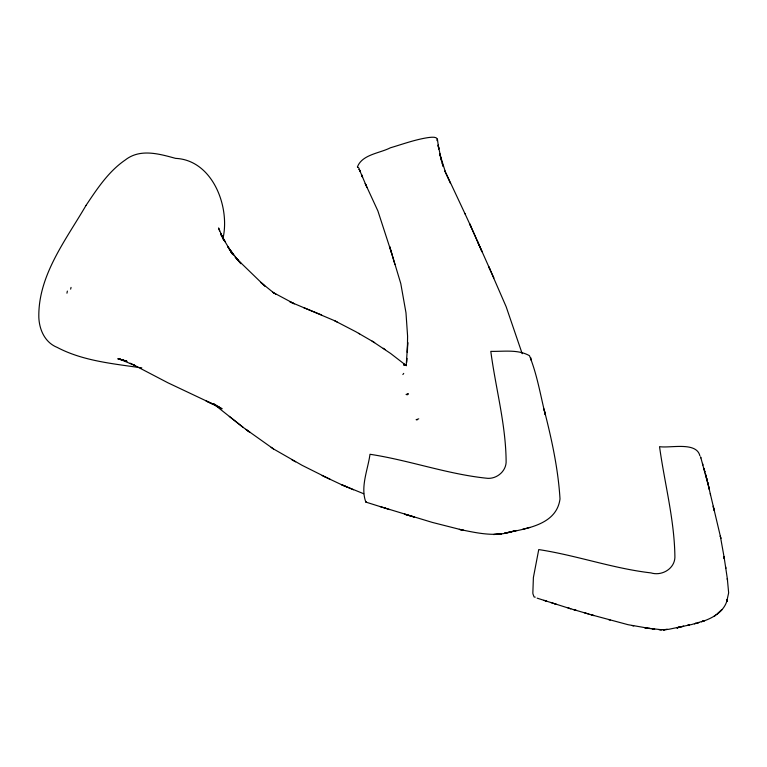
<?xml version="1.0" encoding="UTF-8"?>
<svg xmlns="http://www.w3.org/2000/svg" width="767" height="767" viewBox="0 0 767 767"><rect width="100%" height="100%" fill="white"/><g stroke="black" fill="none" stroke-linecap="round" stroke-linejoin="round"><path stroke-width="1.15" d="M406.222 365.38L407.718 342.475L407.373 352.456L407.584 336.023L405.983 312.802L400.786 283.589L389.665 246.6L394.938 264.5M406.711 362.427L406.999 358.41M222.881 238.863C230.426 207.052 212.651 160.054 175.605 158.376C159.191 153.879 140.083 148.261 125.165 160.063C108.521 171.444 97.131 188.807 86.077 205.335M66.95 293.195L67.352 291.086M699.878 455.799C696.436 441.361 670.348 448.379 659.543 446.662C664.596 483.603 674.557 520.016 674.902 557.446C674.404 569.037 661.605 576.218 650.982 572.901C612.977 568.51 576.592 555.366 538.741 549.575L533.391 577.532L532.844 593.054A56.25 5.58 -75 0 0 533.007 594.051L534.11 597.004L535.251 597.129M70.641 289.14L71.053 287.395M357.432 166.957C362.014 154.474 379.761 153.285 390.326 147.82C402.838 144.119 415.196 139.565 428.139 137.6C430.565 137.331 438.724 135.98 436.989 140.629M86.009 205.431C65.828 240.1 37.851 275.698 38.839 317.663C39.414 330.088 45.128 342.581 57.199 347.403C82.568 360.787 112.116 363.587 140.121 367.681M402.876 374.545L403.72 373.404M727.547 580.12L727.317 578.529L728.65 592.862L726.828 601.098L727.25 599.823C724.221 611.73 712.409 618.403 701.431 621.759L704.125 620.81L691.815 624.482L668.68 629.323L661.624 629.736L647.616 628.173M418.744 418.83L416.136 419.693L417.277 419.837M702.783 621.27L704.183 620.819M379.953 506.508L432.291 522.404L463.632 530.361L459.356 529.393C476.47 532.835 494.514 537.188 511.704 531.694L508.981 532.336L516.364 530.496L504.178 533.333C525.174 528.645 556.487 525.52 560.006 498.933C558.155 468.436 551.502 438.436 543.947 408.888M678.421 627.473L676.983 627.818L679.792 627.09L676.916 627.828L679.744 627.128M522.605 529.335L529.911 527.399M544.254 410.105L545.318 414.813C540.438 395.063 537.092 374.478 529.46 355.687C517.965 349.167 503.545 351.641 490.803 351.363C495.578 387.805 505.674 423.691 506.115 460.593C506.757 470.449 497.639 478.666 487.985 478.359C447.928 474.428 409.779 460.344 370.001 454.275C367.901 469.653 360.202 486.997 365.849 502.097L366.425 501.944M681.077 626.84L679.687 627.176L683.665 626.246L682.16 626.581M407.661 393.95L408.456 393.922L406.079 394.411L407.296 394.842M358.764 167.839L357.432 166.966M140.84 367.738L141.79 367.815M649.007 628.384L650.474 628.604L628.125 624.712L591.041 614.741M647.741 628.192L644.913 627.751L646.236 627.962M644.846 627.751L646.293 627.972M126.747 361.219L117.782 358.783L120.87 359.531M632.238 625.642L633.724 625.949M608.825 619.746L610.196 620.091M126.958 361.267L122.442 359.972L126.497 361.132M120.227 359.378L135.347 365.706L130.208 363.213M573.428 609.564L576.132 610.34L568.107 608.01L570.811 608.806M574.914 609.995L588.337 613.926M569.315 608.365L550.725 602.469M584.301 612.718L589.833 614.377M589.689 614.338L593.879 615.585M592.392 615.144L593.735 615.546M543.918 600.331L546.785 601.213L537.149 598.155M385.389 508.233L365.849 502.097M545.26 600.753L555.989 604.147M384.756 508.032L389.531 509.595M554.474 603.658L555.864 604.108M122.336 359.953L119.796 359.109L123.314 360.289M363.683 493.737L341.775 484.802L324.326 476.566M303.646 307.625L321.613 314.94M346.406 486.738L341.775 484.802L353.51 489.787M374.651 342.628L355.898 331.766L334.479 320.654L289.964 301.834L294.346 303.818L272.736 292.275L276.005 294.298M205.959 400.892L213.868 404.525L167.848 382.762L133.621 364.871M207.004 401.371L222.104 408.821L213.792 403.768M213.351 403.72L243.149 427.392L273.522 448.963L302.016 465.281L330.232 479.385M322.178 475.598L324.489 476.69M334.479 320.654L337.202 322.006M291.959 459.845L295.621 461.839M217.665 406.376L219.832 407.565M358.697 333.329L359.627 333.837M406.232 365.495L403.941 364.143L405.733 365.245M372.12 341.123L390.576 353.443L406.481 365.725M273.781 292.917L260.742 282.361L264.797 286.043L236.85 258.978L241.049 263.397M271.135 447.353L273.522 448.963M383.251 348.247L385.197 349.608M246.753 430.057L249.85 432.272L245.795 429.367M243.149 427.392L229.304 416.376M236.926 259.045L237.933 260.118L235.143 256.983L240.848 263.695M237.77 260.042L227.684 246.495L232.813 254.625L229.688 249.486M232.679 253.637L233.628 254.98L229.295 248.882M229.544 249.265L231.835 253.139L222.881 238L225.115 241.71L223.59 239.036M359.186 169.545L360.289 171.377L359.004 168.769L366.904 187.349M223.533 239.083L220.599 233.446L223.763 239.697M465.138 214.022L444.956 170.974L445.56 172.517L439.625 153.505L442.482 164.215M464.907 213.533L471.187 227.166M493.919 277.99L488.771 266.753L506.172 306.771L522.202 353.712M445.8 173.198L450.354 183.14M489.806 269.025L469.711 223.859L482.06 251.806L477.486 241.432M366.07 185.528L365.236 183.514L377.901 210.963L391.678 253.35M221.797 235.507L218.557 227.972L219.592 230.934M443.077 165.931L443.288 166.564L442.214 163.304M720.903 538.434L720.558 537.36L724.278 558.184L724.019 556.506M700.827 457.65L708.708 486.892M704.863 471.753L704.614 470.948L704.95 472.041M720.577 537.063L720.242 535.989L720.788 538.089M704.489 470.382L704.24 469.577L704.576 470.67M700.587 456.864L700.923 457.937M704.106 469.011L703.857 468.206L704.192 469.299M702.975 465.051L702.505 463.402M706.311 477.103L706.081 476.297L706.397 477.381M705.947 475.722L705.717 474.917L706.033 476.01M706.752 478.761L706.436 477.668L708.267 484.936M705.659 474.639L705.352 473.546L705.573 474.351M706.906 479.423L706.666 478.474M530.86 357.873L531.205 360.269M441.332 160.332L438.178 145.001L438.791 148.951M707.931 483.555L707.673 482.462L707.999 483.843M708.583 486.316L708.392 485.511L710.52 494.782M710.28 493.68L720.472 536.718M708.641 486.604L709.254 489.231L709.034 488.282M713.339 506.987L714.106 510.323L713.157 506.172M724.374 558.76L724.144 557.379L727.49 579.727M724.106 557.091L724.326 558.472M725.697 566.938L725.918 568.357M438.379 146.248L438.734 148.875L437.411 139.086M727.298 599.804L726.867 601.146L727.298 599.804M721.805 609.688L717.107 614.146L721.872 609.688M715.592 615.22L714.374 616.006L715.592 615.22M698.699 622.603L697.328 623.025L698.699 622.603M695.966 623.322L694.576 623.744L695.966 623.322M689.073 625.028L687.673 625.354L689.073 625.028M405.858 365.188L403.854 365.015L405.858 365.188M665.967 629.544L663.148 629.697L665.919 629.563M501.56 533.87L493.67 534.513L501.56 533.87M667.319 629.429L665.861 629.554L667.271 629.448M664.5 629.678L663.091 629.736L664.558 629.678M660.262 629.659L658.786 629.563L661.681 629.717L660.205 629.659M654.558 629.122L651.854 628.796L654.635 629.161M414.142 516.987L404.612 514.226L414.142 516.987M222.929 237.885L220.551 233.734L224.395 240.809L222.929 237.885M362.58 177.196L361.593 174.79L362.523 177.215"/></g></svg>
